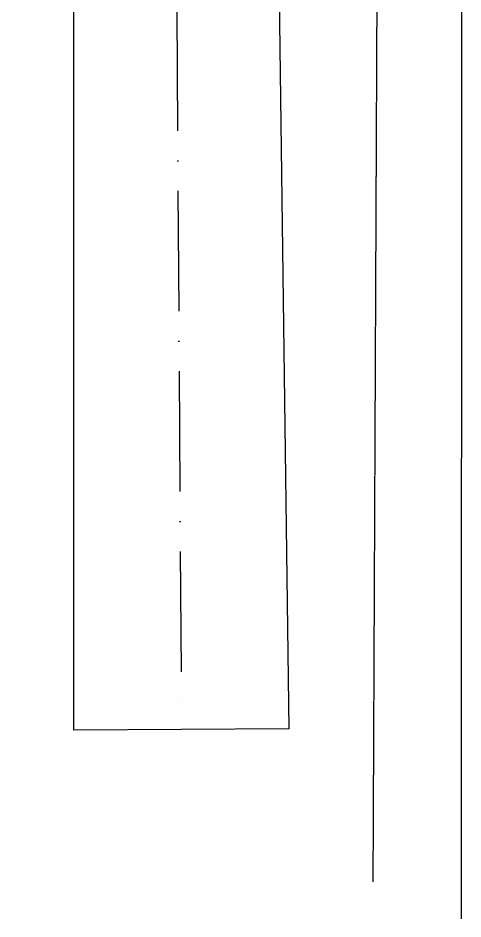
# Model space of a CAD drawing. Header units: metres. Extents: x -423681 to 482285, y -10923 to 168764.
# Drawn here: x 1571 to 2460, y -902 to 897 of the extents above; entities that cross this region are included whole.
import ezdxf

# ---------------------------------------------------------------- set-up
doc = ezdxf.new("R2010")
doc.units = ezdxf.units.M
for name, pattern in [('ACAD_ISO10W100', [18, 12, -3, 0, -3]), ('DASHDOT', [1, 0.5, -0.25, 0, -0.25]), ('DASHED', [0.75, 0.5, -0.25]), ('DASHEDX2', [1.5, 1, -0.5])]:
    doc.linetypes.add(name, pattern=pattern)
doc.linetypes.add('TRACKS', pattern='A,0.15,[130,ltypeshp.shx,S=0.25,R=0,X=0,Y=0],0.15', length=0.3)

# ---------------------------------------------------------------- blocks, each defined once
blk = doc.blocks.new('GiadoCDLD')
h = blk.add_hatch(color=8)
h.paths.add_polyline_path([(-1741, 40), (-1741, 33), (-1750, 33), (-1750, 40)])
h.paths.add_polyline_path([(-1750, 33), (-1759, 33), (-1759, 40), (-1750, 40)])
h = blk.add_hatch(color=8)
h.paths.add_polyline_path([(-1741, 40), (-1741, 33), (-1750, 33), (-1750, 40)])
h.paths.add_polyline_path([(-1750, 33), (-1759, 33), (-1759, 40), (-1750, 40)])
h = blk.add_hatch(color=8)
h.paths.add_polyline_path([(-1391, 40), (-1391, 33), (-1400, 33), (-1400, 40)])
h.paths.add_polyline_path([(-1400, 33), (-1409, 33), (-1409, 40), (-1400, 40)])
h = blk.add_hatch(color=8)
h.paths.add_polyline_path([(-1391, 40), (-1391, 33), (-1400, 33), (-1400, 40)])
h.paths.add_polyline_path([(-1400, 33), (-1409, 33), (-1409, 40), (-1400, 40)])
h = blk.add_hatch(color=8)
h.paths.add_polyline_path([(-1050, 40), (-1041, 40), (-1041, 33), (-1050, 33)])
h.paths.add_polyline_path([(-1059, 40), (-1050, 40), (-1050, 33), (-1059, 33)])
at = {"color": 8}
for p, q in [((-1759, 40), (-1759, 33)), ((-1759, 40), (-1759, 33)), ((-1750, 47), (-1750, 25.2)), ((-1750, 47), (-1750, 25.2)), ((-1741, 40), (-1741, 33)), ((-1741, 40), (-1741, 33)), ((-1409, 40), (-1409, 33)), ((-1409, 40), (-1409, 33)), ((-1400, 47), (-1400, 25.2)), ((-1400, 47), (-1400, 25.2)), ((-1391, 40), (-1391, 33)), ((-1391, 40), (-1391, 33)), ((-1059, 40), (-1059, 33)), ((-1050, 47), (-1050, 25.2)), ((-1041, 40), (-1041, 33)), ((0, 49.9), (0, -49.9)), ((-1800, 33), (185, 33)), ((-1210.2, 33), (-238.5, -673.4)), ((-130, 11), (-130, -11)), ((130, 11), (130, -11)), ((0, -650.1), (0, -749.9)), ((-235, -674.5), (185, -674.5)), ((-135, -689), (-135, -711)), ((135, -689), (135, -711))]:
    blk.add_line(p, q, dxfattribs=at)
at = {"color": 8, "linetype": 'DASHED', "ltscale": 25}
for p, q in [((-101.6, -40), (-101.6, 40)), ((-73.3, -40), (-73.3, 40)), ((-45, -40), (-45, 40)), ((45, -40), (45, 40)), ((73.3, -40), (73.3, 40)), ((101.6, -40), (101.6, 40)), ((-103.6, -731.5), (-103.6, -668.5)), ((-75.3, -731.5), (-75.3, -668.5)), ((-47, -731.5), (-47, -668.5)), ((47, -731.5), (47, -668.5)), ((75.3, -731.5), (75.3, -668.5)), ((103.6, -731.5), (103.6, -668.5))]:
    blk.add_line(p, q, dxfattribs=at)
at = {"color": 8, "linetype": 'TRACKS', "ltscale": 0.5}
for p, q in [((-1206.6, -40), (-1307.5, 33)), ((-1200, 33), (-1099.1, -40)), ((-1099.1, -40), (-1206.6, -40))]:
    blk.add_line(p, q, dxfattribs=at)
at = {"color": 8, "linetype": 'DASHDOT', "ltscale": 50}
blk.add_line((-1800, 0), (185, 0), dxfattribs=at)
at = {"color": 2}
for p, q in [((-1206.6, -40), (-271.9, -719.5)), ((-1099.1, -40), (-235, -668.5)), ((-271.9, -719.5), (-235, -731.5))]:
    blk.add_line(p, q, dxfattribs=at)
at = {"color": 8, "linetype": 'TRACKS', "ltscale": 1.25}
blk.add_line((-235, -668.5), (-271.9, -719.5), dxfattribs=at)
at = {"color": 8, "linetype": 'DASHDOT', "ltscale": 30}
blk.add_line((-235, -700), (185, -700), dxfattribs=at)
at = {"color": 2}
for points in [[(-1800, 40), (185, 40), (185, -40), (-1800, -40)], [(-235, -731.5), (185, -731.5), (185, -668.5), (-235, -668.5)]]:
    blk.add_lwpolyline(points, close=True, dxfattribs=at)
for points in [[(-140, -11), (-120, -11, 0.414214), (-110, -1), (-110, 1, 0.414214), (-120, 11), (-140, 11, 0.414214), (-150, 1), (-150, -1, 0.414214)], [(120, -11), (140, -11, 0.414214), (150, -1), (150, 1, 0.414214), (140, 11), (120, 11, 0.414214), (110, 1), (110, -1, 0.414214)], [(-145, -711), (-125, -711, 0.414214), (-115, -701), (-115, -699, 0.414214), (-125, -689), (-145, -689, 0.414214), (-155, -699), (-155, -701, 0.414214)], [(125, -711), (145, -711, 0.414214), (155, -701), (155, -699, 0.414214), (145, -689), (125, -689, 0.414214), (115, -699), (115, -701, 0.414214)]]:
    blk.add_lwpolyline(points, format="xyb", close=True, dxfattribs=at)
blk = doc.blocks.new('crossarm_brace')
at = {"xscale": -1}
blk.add_blockref('GiadoCDLD', (3, 1310.9), dxfattribs=at)
blk = doc.blocks.new('XA_GIANG_T2')
blk.add_blockref('crossarm_brace', (0, 0))
blk = doc.blocks.new('DAY_TIEPDIA')
at = {"color": 8, "linetype": 'DASHEDX2'}
blk.add_line((2280.4, -827.7), (2309.8, 5771.4), dxfattribs=at)
blk = doc.blocks.new('CAPNGAM_35KV')
at = {"color": 8, "linetype": 'ACAD_ISO10W100', "ltscale": 20}
blk.add_line((-79.4, 17508), (40.6, -491.6), dxfattribs=at)
at = {"color": 3}
for p, q in [((-174.4, -492.9), (-174.4, 7301.2)), ((255.6, -490.3), (151.7, 7303.4)), ((255.6, -490.3), (-174.4, -492.9))]:
    blk.add_line(p, q, dxfattribs=at)
blk = doc.blocks.new('ONG_XOAN_CAP')
at = {"color": 7, "ltscale": 250}
blk.add_line((2459.7, 12455.3), (2456.2, -902.1), dxfattribs=at)

msp = doc.modelspace()

# ---------------------------------------------------------------- block references
for name, p in [('CAPNGAM_35KV', (1856.9, -32)), ('ONG_XOAN_CAP', (0, 0)), ('DAY_TIEPDIA', (0, 0)), ('XA_GIANG_T2', (0, 0))]:
    msp.add_blockref(name, p)

doc.saveas('drawing.dxf')
